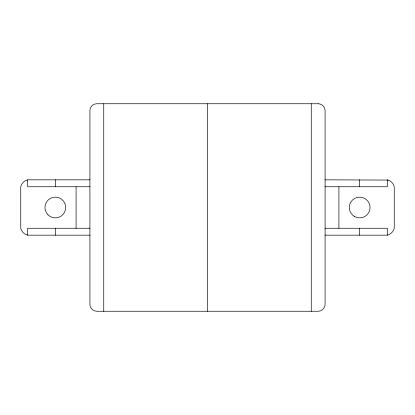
<?xml version="1.0" encoding="UTF-8"?>
<svg xmlns="http://www.w3.org/2000/svg" width="415" height="415" viewBox="0 0 415 415"><rect width="100%" height="100%" fill="white"/><g stroke="black" fill="none" stroke-linecap="round" stroke-linejoin="round"><path stroke-width="0.62" d="M89.915 235.165L27.665 235.165A9.338 9.338 0 0 1 20.75 228.25L20.75 186.75A9.338 9.338 0 0 1 27.665 179.835L89.915 179.835M325.085 179.835L388.16 180.074M89.915 186.75L27.665 186.75L27.665 179.835M325.085 186.75L387.335 186.75L387.335 179.835A9.338 9.338 0 0 1 394.25 186.75L394.25 228.25A9.338 9.338 0 0 1 387.335 235.165L325.085 235.165M89.915 228.25L27.665 228.25L27.665 235.165M325.085 228.25L387.335 228.25L387.335 235.165M359.665 179.835L359.665 186.75M359.665 228.25L359.665 235.165M338.915 186.75L338.915 228.25M311.25 103.75L311.25 311.25M207.5 103.75L207.5 311.25M103.75 103.75L103.75 311.25M76.085 186.75L76.085 228.25M55.335 179.835L55.335 186.75M55.335 228.25L55.335 235.165M318.165 103.75L96.835 103.75A6.915 6.915 0 0 0 89.915 110.665L89.915 304.335A6.915 6.915 0 0 0 96.835 311.25L318.165 311.25A6.915 6.915 0 0 0 325.085 304.335L325.085 110.665A6.915 6.915 0 0 0 318.165 103.75M47.995 214.835A10.375 10.375 0 0 0 65.357 210.187A10.375 10.375 0 0 0 52.648 197.478A10.375 10.375 0 0 0 47.995 214.835M354.477 216.485A10.375 10.375 0 0 0 370.04 207.5A10.375 10.375 0 0 0 354.477 198.515A10.375 10.375 0 0 0 354.477 216.485"/></g></svg>
